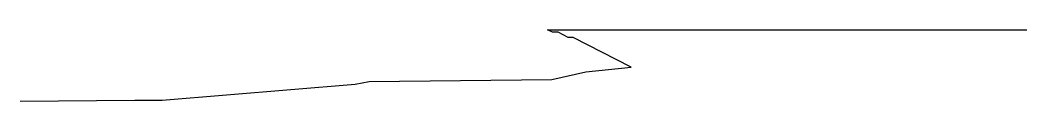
# Model space of a CAD drawing. Header units: feet. Extents: x -200 to 200, y 1600 to 1628.
import ezdxf

# ---------------------------------------------------------------- set-up
doc = ezdxf.new("R2010")
doc.units = ezdxf.units.FT
doc.header["$MEASUREMENT"] = 0
doc.layers.get('0').update_dxf_attribs({"linetype": 'CONTINUOUS'})

msp = doc.modelspace()

# ---------------------------------------------------------------- linework, layer by layer
at = {"linetype": 'Continuous'}
msp.add_lwpolyline([(-200, 1599.65), (-154.39, 1600.06), (-143.59, 1600.06), (-66.82, 1606.39), (-64.06, 1606.92), (-61.3, 1607.45), (11.25, 1608.26), (24.71, 1611.27), (42.79, 1613.18), (19.75, 1625), (17.75, 1625), (13.75, 1627), (11.5, 1627), (9.5, 1628), (200, 1628)], dxfattribs=at)

doc.saveas('drawing.dxf')
